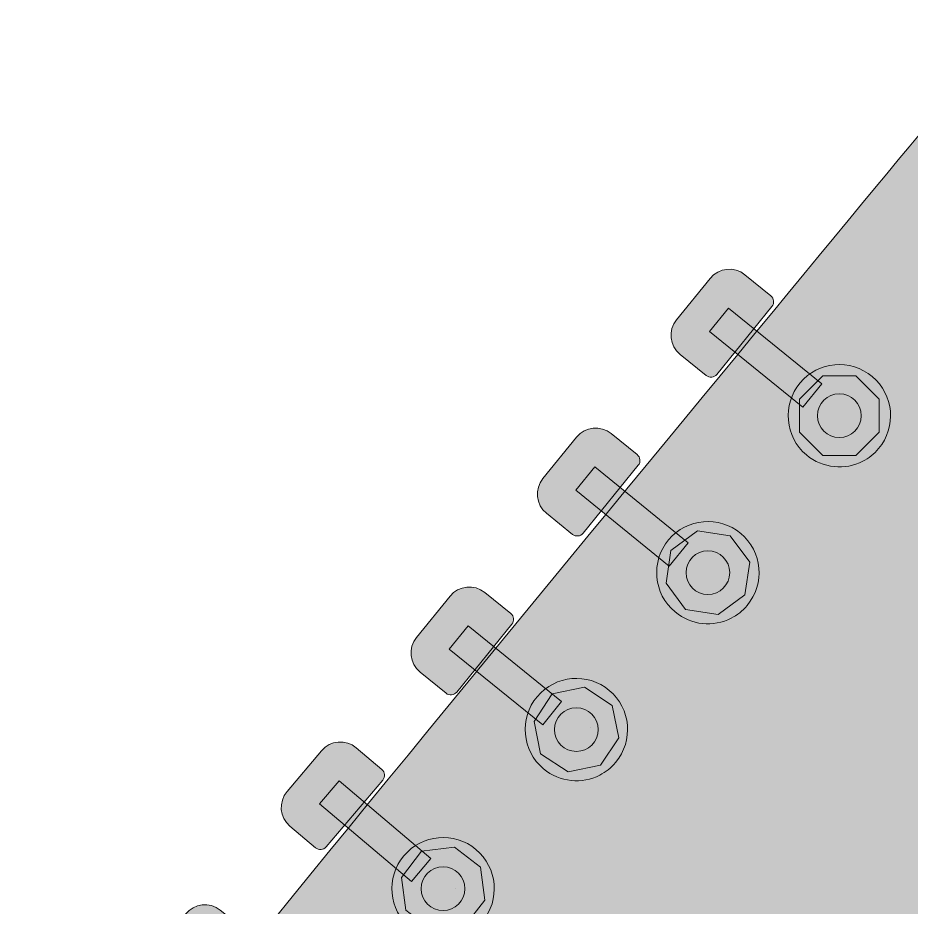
# Model space of a CAD drawing. Header units: millimetres. Extents: x -1358 to 1584, y -714 to 655.
# Drawn here: x 1405.9 to 1465.2, y 595.9 to 655 of the extents above; entities that cross this region are included whole.
import ezdxf

# ---------------------------------------------------------------- set-up
doc = ezdxf.new("R2010")
doc.units = ezdxf.units.MM
doc.header["$MEASUREMENT"] = 0
doc.layers.add('finished guitar', color=7, linetype='Continuous')

# ---------------------------------------------------------------- blocks, each defined once
blk = doc.blocks.new('block 29')
at = {"layer": 'finished guitar', "true_color": 0xffffff}
h = blk.add_hatch(color=7, dxfattribs=at)
h.dxf.hatch_style = 2
edge = h.paths.add_edge_path()
edge.add_spline(control_points=[(1415.069, 590.362), (1415.069, 590.362), (1416.809, 588.982), (1416.809, 588.982), (1417.027, 588.808), (1417.345, 588.845), (1417.518, 589.063), (1417.518, 589.063), (1421.133, 593.619), (1421.133, 593.619), (1421.306, 593.837), (1421.269, 594.154), (1421.051, 594.327), (1421.051, 594.327), (1419.311, 595.708), (1419.311, 595.708), (1418.601, 596.271), (1417.568, 596.152), (1417.004, 595.442), (1417.004, 595.442), (1414.804, 592.669), (1414.804, 592.669), (1414.24, 591.959), (1414.359, 590.926), (1415.069, 590.362)], knot_values=[0, 0, 0, 0, 1, 1, 1, 2, 2, 2, 3, 3, 3, 4, 4, 4, 5, 5, 5, 6, 6, 6, 7, 7, 7, 8, 8, 8, 8], degree=3, periodic=1)
h = blk.add_hatch(color=7, dxfattribs=at)
h.dxf.hatch_style = 2
h.paths.add_polyline_path([(1416.993, 591.914), (1423.255, 586.945), (1424.499, 588.513), (1418.237, 593.482)])
at = {"layer": 'finished guitar', "lineweight": 0}
blk.add_lwpolyline([(1416.993, 591.914), (1423.255, 586.945), (1424.499, 588.513), (1418.237, 593.482), (1416.993, 591.914)], dxfattribs=at)
blk.add_open_spline([(1415.069, 590.362), (1415.069, 590.362), (1416.809, 588.982), (1416.809, 588.982), (1417.027, 588.808), (1417.345, 588.845), (1417.518, 589.063), (1417.518, 589.063), (1421.133, 593.619), (1421.133, 593.619), (1421.306, 593.837), (1421.269, 594.154), (1421.051, 594.327), (1421.051, 594.327), (1419.311, 595.708), (1419.311, 595.708), (1418.601, 596.271), (1417.568, 596.152), (1417.004, 595.442), (1417.004, 595.442), (1414.804, 592.669), (1414.804, 592.669), (1414.24, 591.959), (1414.359, 590.926), (1415.069, 590.362)], degree=3, knots=[0, 0, 0, 0, 1, 1, 1, 2, 2, 2, 3, 3, 3, 4, 4, 4, 5, 5, 5, 6, 6, 6, 7, 7, 7, 8, 8, 8, 8], dxfattribs=at)
blk = doc.blocks.new('block 30')
at = {"layer": 'finished guitar', "true_color": 0xffffff}
h = blk.add_hatch(color=7, dxfattribs=at)
h.dxf.hatch_style = 2
edge = h.paths.add_edge_path()
edge.add_spline(control_points=[(1423.944, 601.286), (1423.944, 601.286), (1425.641, 599.853), (1425.641, 599.853), (1425.854, 599.673), (1426.172, 599.7), (1426.351, 599.912), (1426.351, 599.912), (1430.105, 604.354), (1430.105, 604.354), (1430.285, 604.567), (1430.258, 604.885), (1430.045, 605.065), (1430.045, 605.065), (1428.349, 606.499), (1428.349, 606.499), (1427.656, 607.084), (1426.62, 606.997), (1426.035, 606.304), (1426.035, 606.304), (1423.75, 603.6), (1423.75, 603.6), (1423.165, 602.908), (1423.252, 601.872), (1423.944, 601.286)], knot_values=[0, 0, 0, 0, 1, 1, 1, 2, 2, 2, 3, 3, 3, 4, 4, 4, 5, 5, 5, 6, 6, 6, 7, 7, 7, 8, 8, 8, 8], degree=3, periodic=1)
h = blk.add_hatch(color=7, dxfattribs=at)
h.dxf.hatch_style = 2
h.paths.add_polyline_path([(1425.914, 602.778), (1432.021, 597.618), (1433.313, 599.147), (1427.206, 604.307)])
at = {"layer": 'finished guitar', "lineweight": 0}
blk.add_lwpolyline([(1425.914, 602.778), (1432.021, 597.618), (1433.313, 599.147), (1427.206, 604.307), (1425.914, 602.778)], dxfattribs=at)
blk.add_open_spline([(1423.944, 601.286), (1423.944, 601.286), (1425.641, 599.853), (1425.641, 599.853), (1425.854, 599.673), (1426.172, 599.7), (1426.351, 599.912), (1426.351, 599.912), (1430.105, 604.354), (1430.105, 604.354), (1430.285, 604.567), (1430.258, 604.885), (1430.045, 605.065), (1430.045, 605.065), (1428.349, 606.499), (1428.349, 606.499), (1427.656, 607.084), (1426.62, 606.997), (1426.035, 606.304), (1426.035, 606.304), (1423.75, 603.6), (1423.75, 603.6), (1423.165, 602.908), (1423.252, 601.872), (1423.944, 601.286)], degree=3, knots=[0, 0, 0, 0, 1, 1, 1, 2, 2, 2, 3, 3, 3, 4, 4, 4, 5, 5, 5, 6, 6, 6, 7, 7, 7, 8, 8, 8, 8], dxfattribs=at)
blk = doc.blocks.new('block 31')
at = {"layer": 'finished guitar', "true_color": 0xffffff}
h = blk.add_hatch(color=7, dxfattribs=at)
h.dxf.hatch_style = 2
edge = h.paths.add_edge_path()
edge.add_spline(control_points=[(1432.59, 611.53), (1432.59, 611.53), (1434.314, 610.13), (1434.314, 610.13), (1434.53, 609.955), (1434.848, 609.988), (1435.023, 610.204), (1435.023, 610.204), (1438.689, 614.719), (1438.689, 614.719), (1438.864, 614.935), (1438.832, 615.252), (1438.615, 615.428), (1438.615, 615.428), (1436.891, 616.828), (1436.891, 616.828), (1436.187, 617.399), (1435.153, 617.292), (1434.581, 616.588), (1434.581, 616.588), (1432.35, 613.84), (1432.35, 613.84), (1431.778, 613.136), (1431.886, 612.102), (1432.59, 611.53)], knot_values=[0, 0, 0, 0, 1, 1, 1, 2, 2, 2, 3, 3, 3, 4, 4, 4, 5, 5, 5, 6, 6, 6, 7, 7, 7, 8, 8, 8, 8], degree=3, periodic=1)
h = blk.add_hatch(color=7, dxfattribs=at)
h.dxf.hatch_style = 2
h.paths.add_polyline_path([(1434.53, 613.061), (1440.736, 608.021), (1441.998, 609.575), (1435.792, 614.615)])
at = {"layer": 'finished guitar', "lineweight": 0}
blk.add_lwpolyline([(1434.53, 613.061), (1440.736, 608.021), (1441.998, 609.575), (1435.792, 614.615), (1434.53, 613.061)], dxfattribs=at)
blk.add_open_spline([(1432.59, 611.53), (1432.59, 611.53), (1434.314, 610.13), (1434.314, 610.13), (1434.53, 609.955), (1434.848, 609.988), (1435.023, 610.204), (1435.023, 610.204), (1438.689, 614.719), (1438.689, 614.719), (1438.864, 614.935), (1438.832, 615.252), (1438.615, 615.428), (1438.615, 615.428), (1436.891, 616.828), (1436.891, 616.828), (1436.187, 617.399), (1435.153, 617.292), (1434.581, 616.588), (1434.581, 616.588), (1432.35, 613.84), (1432.35, 613.84), (1431.778, 613.136), (1431.886, 612.102), (1432.59, 611.53)], degree=3, knots=[0, 0, 0, 0, 1, 1, 1, 2, 2, 2, 3, 3, 3, 4, 4, 4, 5, 5, 5, 6, 6, 6, 7, 7, 7, 8, 8, 8, 8], dxfattribs=at)
blk = doc.blocks.new('block 32')
at = {"layer": 'finished guitar', "true_color": 0xffffff}
h = blk.add_hatch(color=7, dxfattribs=at)
h.dxf.hatch_style = 2
edge = h.paths.add_edge_path()
edge.add_spline(control_points=[(1440.991, 622.092), (1440.991, 622.092), (1442.715, 620.692), (1442.715, 620.692), (1442.932, 620.517), (1443.249, 620.55), (1443.425, 620.766), (1443.425, 620.766), (1447.09, 625.28), (1447.09, 625.28), (1447.266, 625.497), (1447.233, 625.814), (1447.017, 625.99), (1447.017, 625.99), (1445.292, 627.39), (1445.292, 627.39), (1444.588, 627.961), (1443.554, 627.854), (1442.983, 627.15), (1442.983, 627.15), (1440.751, 624.402), (1440.751, 624.402), (1440.18, 623.698), (1440.287, 622.664), (1440.991, 622.092)], knot_values=[0, 0, 0, 0, 1, 1, 1, 2, 2, 2, 3, 3, 3, 4, 4, 4, 5, 5, 5, 6, 6, 6, 7, 7, 7, 8, 8, 8, 8], degree=3, periodic=1)
h = blk.add_hatch(color=7, dxfattribs=at)
h.dxf.hatch_style = 2
h.paths.add_polyline_path([(1442.931, 623.623), (1449.138, 618.583), (1450.4, 620.137), (1444.193, 625.176)])
at = {"layer": 'finished guitar', "lineweight": 0}
blk.add_lwpolyline([(1442.931, 623.623), (1449.138, 618.583), (1450.4, 620.137), (1444.193, 625.176), (1442.931, 623.623)], dxfattribs=at)
blk.add_open_spline([(1440.991, 622.092), (1440.991, 622.092), (1442.715, 620.692), (1442.715, 620.692), (1442.932, 620.517), (1443.249, 620.55), (1443.425, 620.766), (1443.425, 620.766), (1447.09, 625.28), (1447.09, 625.28), (1447.266, 625.497), (1447.233, 625.814), (1447.017, 625.99), (1447.017, 625.99), (1445.292, 627.39), (1445.292, 627.39), (1444.588, 627.961), (1443.554, 627.854), (1442.983, 627.15), (1442.983, 627.15), (1440.751, 624.402), (1440.751, 624.402), (1440.18, 623.698), (1440.287, 622.664), (1440.991, 622.092)], degree=3, knots=[0, 0, 0, 0, 1, 1, 1, 2, 2, 2, 3, 3, 3, 4, 4, 4, 5, 5, 5, 6, 6, 6, 7, 7, 7, 8, 8, 8, 8], dxfattribs=at)
blk = doc.blocks.new('block 33')
at = {"layer": 'finished guitar', "true_color": 0xffffff}
h = blk.add_hatch(color=7, dxfattribs=at)
h.dxf.hatch_style = 2
edge = h.paths.add_edge_path()
edge.add_spline(control_points=[(1449.873, 632.654), (1449.873, 632.654), (1451.597, 631.254), (1451.597, 631.254), (1451.813, 631.078), (1452.131, 631.111), (1452.306, 631.328), (1452.306, 631.328), (1455.972, 635.842), (1455.972, 635.842), (1456.147, 636.058), (1456.115, 636.376), (1455.898, 636.551), (1455.898, 636.551), (1454.174, 637.952), (1454.174, 637.952), (1453.47, 638.523), (1452.436, 638.416), (1451.864, 637.712), (1451.864, 637.712), (1449.633, 634.964), (1449.633, 634.964), (1449.061, 634.26), (1449.169, 633.226), (1449.873, 632.654)], knot_values=[0, 0, 0, 0, 1, 1, 1, 2, 2, 2, 3, 3, 3, 4, 4, 4, 5, 5, 5, 6, 6, 6, 7, 7, 7, 8, 8, 8, 8], degree=3, periodic=1)
h = blk.add_hatch(color=7, dxfattribs=at)
h.dxf.hatch_style = 2
h.paths.add_polyline_path([(1451.813, 634.184), (1458.019, 629.145), (1459.281, 630.699), (1453.075, 635.738)])
at = {"layer": 'finished guitar', "lineweight": 0}
blk.add_lwpolyline([(1451.813, 634.184), (1458.019, 629.145), (1459.281, 630.699), (1453.075, 635.738), (1451.813, 634.184)], dxfattribs=at)
blk.add_open_spline([(1449.873, 632.654), (1449.873, 632.654), (1451.597, 631.254), (1451.597, 631.254), (1451.813, 631.078), (1452.131, 631.111), (1452.306, 631.328), (1452.306, 631.328), (1455.972, 635.842), (1455.972, 635.842), (1456.147, 636.058), (1456.115, 636.376), (1455.898, 636.551), (1455.898, 636.551), (1454.174, 637.952), (1454.174, 637.952), (1453.47, 638.523), (1452.436, 638.416), (1451.864, 637.712), (1451.864, 637.712), (1449.633, 634.964), (1449.633, 634.964), (1449.061, 634.26), (1449.169, 633.226), (1449.873, 632.654)], degree=3, knots=[0, 0, 0, 0, 1, 1, 1, 2, 2, 2, 3, 3, 3, 4, 4, 4, 5, 5, 5, 6, 6, 6, 7, 7, 7, 8, 8, 8, 8], dxfattribs=at)
blk = doc.blocks.new('block 34')
at = {"layer": 'finished guitar', "true_color": 0x031ca6}
h = blk.add_hatch(color=164, dxfattribs=at)
edge = h.paths.add_edge_path()
edge.add_spline(control_points=[(1458.267, 625.97), (1458.267, 625.97), (1458.267, 625.97), (1458.267, 625.97), (1456.827, 627.176), (1456.637, 629.322), (1457.843, 630.762), (1457.843, 630.762), (1457.843, 630.762), (1457.843, 630.762), (1459.05, 632.203), (1461.195, 632.393), (1462.636, 631.186), (1462.636, 631.186), (1462.636, 631.186), (1462.636, 631.186), (1464.076, 629.98), (1464.266, 627.834), (1463.06, 626.394), (1463.06, 626.394), (1463.06, 626.394), (1463.06, 626.394), (1462.758, 626.034), (1462.398, 625.752), (1462.005, 625.55), (1460.825, 624.945), (1459.348, 625.065), (1458.267, 625.97)], knot_values=[0, 0, 0, 0, 1, 1, 1, 2, 2, 2, 3, 3, 3, 4, 4, 4, 5, 5, 5, 6, 6, 6, 7, 7, 7, 8, 8, 8, 9, 9, 9, 9], degree=3, periodic=1)
h = blk.add_hatch(color=164, dxfattribs=at)
edge = h.paths.add_edge_path()
edge.add_spline(control_points=[(1449.53, 615.536), (1449.53, 615.536), (1449.53, 615.536), (1449.53, 615.536), (1448.089, 616.743), (1447.899, 618.889), (1449.106, 620.329), (1449.106, 620.329), (1449.106, 620.329), (1449.106, 620.329), (1450.312, 621.77), (1452.458, 621.959), (1453.898, 620.753), (1453.898, 620.753), (1453.898, 620.753), (1453.898, 620.753), (1455.339, 619.547), (1455.529, 617.401), (1454.322, 615.96), (1454.322, 615.96), (1454.322, 615.96), (1454.322, 615.96), (1454.021, 615.6), (1453.661, 615.318), (1453.267, 615.117), (1452.087, 614.512), (1450.61, 614.632), (1449.53, 615.536)], knot_values=[0, 0, 0, 0, 1, 1, 1, 2, 2, 2, 3, 3, 3, 4, 4, 4, 5, 5, 5, 6, 6, 6, 7, 7, 7, 8, 8, 8, 9, 9, 9, 9], degree=3, periodic=1)
h = blk.add_hatch(color=164, dxfattribs=at)
edge = h.paths.add_edge_path()
edge.add_spline(control_points=[(1440.792, 605.103), (1440.792, 605.103), (1440.792, 605.103), (1440.792, 605.103), (1439.352, 606.309), (1439.162, 608.455), (1440.368, 609.896), (1440.368, 609.896), (1440.368, 609.896), (1440.368, 609.896), (1441.575, 611.336), (1443.721, 611.526), (1445.161, 610.32), (1445.161, 610.32), (1445.161, 610.32), (1445.161, 610.32), (1446.602, 609.113), (1446.791, 606.968), (1445.585, 605.527), (1445.585, 605.527), (1445.585, 605.527), (1445.585, 605.527), (1445.283, 605.167), (1444.923, 604.885), (1444.53, 604.683), (1443.35, 604.079), (1441.873, 604.198), (1440.792, 605.103)], knot_values=[0, 0, 0, 0, 1, 1, 1, 2, 2, 2, 3, 3, 3, 4, 4, 4, 5, 5, 5, 6, 6, 6, 7, 7, 7, 8, 8, 8, 9, 9, 9, 9], degree=3, periodic=1)
h = blk.add_hatch(color=164, dxfattribs=at)
edge = h.paths.add_edge_path()
edge.add_spline(control_points=[(1431.932, 594.523), (1431.932, 594.523), (1431.932, 594.523), (1431.932, 594.523), (1430.492, 595.73), (1430.302, 597.876), (1431.508, 599.316), (1431.508, 599.316), (1431.508, 599.316), (1431.508, 599.316), (1432.715, 600.757), (1434.861, 600.946), (1436.301, 599.74), (1436.301, 599.74), (1436.301, 599.74), (1436.301, 599.74), (1437.742, 598.534), (1437.931, 596.388), (1436.725, 594.947), (1436.725, 594.947), (1436.725, 594.947), (1436.725, 594.947), (1436.423, 594.587), (1436.063, 594.305), (1435.67, 594.104), (1434.49, 593.499), (1433.013, 593.619), (1431.932, 594.523)], knot_values=[0, 0, 0, 0, 1, 1, 1, 2, 2, 2, 3, 3, 3, 4, 4, 4, 5, 5, 5, 6, 6, 6, 7, 7, 7, 8, 8, 8, 9, 9, 9, 9], degree=3, periodic=1)
at = {"layer": 'finished guitar', "lineweight": 0}
for points in [[(1458.267, 625.97), (1458.267, 625.97), (1458.267, 625.97), (1458.267, 625.97), (1456.827, 627.176), (1456.637, 629.322), (1457.843, 630.762), (1457.843, 630.762), (1457.843, 630.762), (1457.843, 630.762), (1459.05, 632.203), (1461.195, 632.393), (1462.636, 631.186), (1462.636, 631.186), (1462.636, 631.186), (1462.636, 631.186), (1464.076, 629.98), (1464.266, 627.834), (1463.06, 626.394), (1463.06, 626.394), (1463.06, 626.394), (1463.06, 626.394), (1462.758, 626.034), (1462.398, 625.752), (1462.005, 625.55), (1460.825, 624.945), (1459.348, 625.065), (1458.267, 625.97)], [(1449.53, 615.536), (1449.53, 615.536), (1449.53, 615.536), (1449.53, 615.536), (1448.089, 616.743), (1447.899, 618.889), (1449.106, 620.329), (1449.106, 620.329), (1449.106, 620.329), (1449.106, 620.329), (1450.312, 621.77), (1452.458, 621.959), (1453.898, 620.753), (1453.898, 620.753), (1453.898, 620.753), (1453.898, 620.753), (1455.339, 619.547), (1455.529, 617.401), (1454.322, 615.96), (1454.322, 615.96), (1454.322, 615.96), (1454.322, 615.96), (1454.021, 615.6), (1453.661, 615.318), (1453.267, 615.117), (1452.087, 614.512), (1450.61, 614.632), (1449.53, 615.536)], [(1440.792, 605.103), (1440.792, 605.103), (1440.792, 605.103), (1440.792, 605.103), (1439.352, 606.309), (1439.162, 608.455), (1440.368, 609.896), (1440.368, 609.896), (1440.368, 609.896), (1440.368, 609.896), (1441.575, 611.336), (1443.721, 611.526), (1445.161, 610.32), (1445.161, 610.32), (1445.161, 610.32), (1445.161, 610.32), (1446.602, 609.113), (1446.791, 606.968), (1445.585, 605.527), (1445.585, 605.527), (1445.585, 605.527), (1445.585, 605.527), (1445.283, 605.167), (1444.923, 604.885), (1444.53, 604.683), (1443.35, 604.079), (1441.873, 604.198), (1440.792, 605.103)], [(1431.932, 594.523), (1431.932, 594.523), (1431.932, 594.523), (1431.932, 594.523), (1430.492, 595.73), (1430.302, 597.876), (1431.508, 599.316), (1431.508, 599.316), (1431.508, 599.316), (1431.508, 599.316), (1432.715, 600.757), (1434.861, 600.946), (1436.301, 599.74), (1436.301, 599.74), (1436.301, 599.74), (1436.301, 599.74), (1437.742, 598.534), (1437.931, 596.388), (1436.725, 594.947), (1436.725, 594.947), (1436.725, 594.947), (1436.725, 594.947), (1436.423, 594.587), (1436.063, 594.305), (1435.67, 594.104), (1434.49, 593.499), (1433.013, 593.619), (1431.932, 594.523)]]:
    blk.add_open_spline(points, degree=3, knots=[0, 0, 0, 0, 1, 1, 1, 2, 2, 2, 3, 3, 3, 4, 4, 4, 5, 5, 5, 6, 6, 6, 7, 7, 7, 8, 8, 8, 9, 9, 9, 9], dxfattribs=at)
blk = doc.blocks.new('block 35')
at = {"layer": 'finished guitar', "true_color": 0x06182d}
for points in [[(1459.355, 625.932), (1457.805, 627.482), (1457.805, 629.674), (1459.355, 631.225), (1461.548, 631.225), (1463.098, 629.674), (1463.098, 627.482), (1461.548, 625.932)], [(1448.934, 617.456), (1449.261, 619.624), (1451.025, 620.925), (1453.193, 620.598), (1454.495, 618.833), (1454.167, 616.666), (1452.403, 615.364), (1450.235, 615.692)], [(1442.43, 604.899), (1440.602, 606.109), (1440.165, 608.258), (1441.375, 610.086), (1443.523, 610.523), (1445.352, 609.313), (1445.789, 607.165), (1444.579, 605.337)], [(1432.694, 599.618), (1434.868, 599.896), (1436.603, 598.555), (1436.881, 596.38), (1435.54, 594.646), (1433.365, 594.368), (1431.631, 595.709), (1431.353, 597.883)], [(1428.071, 587.905), (1428.103, 585.713), (1426.575, 584.141), (1424.382, 584.11), (1422.81, 585.638), (1422.779, 587.83), (1424.307, 589.402), (1426.499, 589.433)], [(1419.095, 574.786), (1417.331, 573.485), (1415.163, 573.812), (1413.861, 575.576), (1414.189, 577.744), (1415.953, 579.046), (1418.121, 578.718), (1419.423, 576.954)]]:
    blk.add_hatch(color=168, dxfattribs=at).paths.add_polyline_path(points)
at = {"layer": 'finished guitar', "lineweight": 0}
for points in [[(1459.355, 625.932), (1457.805, 627.482), (1457.805, 629.674), (1459.355, 631.225), (1461.548, 631.225), (1463.098, 629.674), (1463.098, 627.482), (1461.548, 625.932), (1459.355, 625.932)], [(1448.934, 617.456), (1449.261, 619.624), (1451.025, 620.925), (1453.193, 620.598), (1454.495, 618.833), (1454.167, 616.666), (1452.403, 615.364), (1450.235, 615.692), (1448.934, 617.456)], [(1442.43, 604.899), (1440.602, 606.109), (1440.165, 608.258), (1441.375, 610.086), (1443.523, 610.523), (1445.352, 609.313), (1445.789, 607.165), (1444.579, 605.337), (1442.43, 604.899)], [(1432.694, 599.618), (1434.868, 599.896), (1436.603, 598.555), (1436.881, 596.38), (1435.54, 594.646), (1433.365, 594.368), (1431.631, 595.709), (1431.353, 597.883), (1432.694, 599.618)], [(1428.071, 587.905), (1428.103, 585.713), (1426.575, 584.141), (1424.382, 584.11), (1422.81, 585.638), (1422.779, 587.83), (1424.307, 589.402), (1426.499, 589.433), (1428.071, 587.905)], [(1419.095, 574.786), (1417.331, 573.485), (1415.163, 573.812), (1413.861, 575.576), (1414.189, 577.744), (1415.953, 579.046), (1418.121, 578.718), (1419.423, 576.954), (1419.095, 574.786)]]:
    blk.add_lwpolyline(points, dxfattribs=at)
blk = doc.blocks.new('block 27')
at = {"layer": 'finished guitar'}
for name in ['block 33', 'block 34', 'block 35', 'block 32', 'block 31', 'block 30', 'block 29']:
    blk.add_blockref(name, (0, 0), dxfattribs=at)
blk = doc.blocks.new('block 9')
at = {"layer": 'finished guitar', "true_color": 0xffffff}
h = blk.add_hatch(color=7, dxfattribs=at)
edge = h.paths.add_edge_path()
edge.add_spline(control_points=[(1421.232, 552.657), (1415.399, 559.825), (1410.863, 564.306), (1406.938, 570.245), (1405.859, 571.877), (1405.93, 574.01), (1407.131, 575.553), (1418.62, 590.313), (1469.101, 651.318), (1469.101, 651.318), (1475.576, 655.031), (1483.914, 655.031), (1490.419, 651.318), (1501.444, 644.216), (1494.664, 638.308), (1492.557, 634.296), (1490.419, 630.312), (1451.021, 564.829), (1449.921, 560.574), (1449.891, 555.994), (1449.743, 546.987), (1449.743, 546.987), (1449.743, 546.987), (1421.164, 546.987), (1421.164, 546.987)], knot_values=[0, 0, 0, 0, 0.352778, 0.352778, 0.352778, 0.705556, 0.705556, 0.705556, 1.058333, 1.058333, 1.058333, 1.411111, 1.411111, 1.411111, 1.763889, 1.763889, 1.763889, 2.116667, 2.116667, 2.116667, 2.469444, 2.469444, 2.469444, 2.822222, 2.822222, 2.822222, 2.822222], degree=3, periodic=0)
edge.add_line((1421.164, 546.987), (1421.232, 552.657))
at = {"layer": 'finished guitar', "lineweight": 0}
blk.add_open_spline([(1421.232, 552.657), (1415.399, 559.825), (1410.863, 564.306), (1406.938, 570.245), (1405.859, 571.877), (1405.93, 574.01), (1407.131, 575.553), (1418.62, 590.313), (1469.101, 651.318), (1469.101, 651.318), (1475.576, 655.031), (1483.914, 655.031), (1490.419, 651.318), (1501.444, 644.216), (1494.664, 638.308), (1492.557, 634.296), (1490.419, 630.312), (1451.021, 564.829), (1449.921, 560.574), (1449.891, 555.994), (1449.743, 546.987), (1449.743, 546.987), (1449.743, 546.987), (1421.164, 546.987), (1421.164, 546.987)], degree=3, knots=[0, 0, 0, 0, 1, 1, 1, 2, 2, 2, 3, 3, 3, 4, 4, 4, 5, 5, 5, 6, 6, 6, 7, 7, 7, 8, 8, 8, 8], dxfattribs=at)
at = {"layer": 'finished guitar'}
blk.add_blockref('block 27', (0, 0), dxfattribs=at)
blk = doc.blocks.new('block 80')
at = {"layer": 'finished guitar', "color": 250, "lineweight": 70, "true_color": 0x333333}
blk.add_lwpolyline([(1443.901, 607.855), (1443.901, 607.855)], dxfattribs=at)
at = {"layer": 'finished guitar', "color": 250, "lineweight": 80, "true_color": 0x333333}
blk.add_lwpolyline([(1434.958, 597.132), (1434.958, 597.132)], dxfattribs=at)
blk = doc.blocks.new('block 81')
at = {"layer": 'finished guitar', "true_color": 0xffffff}
h = blk.add_hatch(color=7, dxfattribs=at)
edge = h.paths.add_edge_path()
edge.add_spline(control_points=[(1461.904, 628.578), (1461.904, 627.776), (1461.254, 627.125), (1460.451, 627.125), (1459.649, 627.125), (1458.999, 627.776), (1458.999, 628.578), (1458.999, 629.38), (1459.649, 630.031), (1460.451, 630.031), (1461.254, 630.031), (1461.904, 629.38), (1461.904, 628.578)], knot_values=[0, 0, 0, 0, 1, 1, 1, 2, 2, 2, 3, 3, 3, 4, 4, 4, 4], degree=3, periodic=1)
h = blk.add_hatch(color=7, dxfattribs=at)
edge = h.paths.add_edge_path()
edge.add_spline(control_points=[(1453.167, 618.145), (1453.167, 617.342), (1452.516, 616.692), (1451.714, 616.692), (1450.912, 616.692), (1450.261, 617.342), (1450.261, 618.145), (1450.261, 618.947), (1450.912, 619.597), (1451.714, 619.597), (1452.516, 619.597), (1453.167, 618.947), (1453.167, 618.145)], knot_values=[0, 0, 0, 0, 1, 1, 1, 2, 2, 2, 3, 3, 3, 4, 4, 4, 4], degree=3, periodic=1)
h = blk.add_hatch(color=7, dxfattribs=at)
edge = h.paths.add_edge_path()
edge.add_spline(control_points=[(1444.429, 607.711), (1444.429, 606.909), (1443.779, 606.259), (1442.977, 606.259), (1442.174, 606.259), (1441.524, 606.909), (1441.524, 607.711), (1441.524, 608.514), (1442.174, 609.164), (1442.977, 609.164), (1443.779, 609.164), (1444.429, 608.514), (1444.429, 607.711)], knot_values=[0, 0, 0, 0, 1, 1, 1, 2, 2, 2, 3, 3, 3, 4, 4, 4, 4], degree=3, periodic=1)
h = blk.add_hatch(color=7, dxfattribs=at)
edge = h.paths.add_edge_path()
edge.add_spline(control_points=[(1435.569, 597.132), (1435.569, 596.329), (1434.919, 595.679), (1434.117, 595.679), (1433.315, 595.679), (1432.664, 596.329), (1432.664, 597.132), (1432.664, 597.934), (1433.315, 598.584), (1434.117, 598.584), (1434.919, 598.584), (1435.569, 597.934), (1435.569, 597.132)], knot_values=[0, 0, 0, 0, 1, 1, 1, 2, 2, 2, 3, 3, 3, 4, 4, 4, 4], degree=3, periodic=1)
h = blk.add_hatch(color=7, dxfattribs=at)
edge = h.paths.add_edge_path()
edge.add_spline(control_points=[(1426.893, 586.772), (1426.893, 585.969), (1426.243, 585.319), (1425.441, 585.319), (1424.638, 585.319), (1423.988, 585.969), (1423.988, 586.772), (1423.988, 587.574), (1424.638, 588.224), (1425.441, 588.224), (1426.243, 588.224), (1426.893, 587.574), (1426.893, 586.772)], knot_values=[0, 0, 0, 0, 1, 1, 1, 2, 2, 2, 3, 3, 3, 4, 4, 4, 4], degree=3, periodic=1)
h = blk.add_hatch(color=7, dxfattribs=at)
edge = h.paths.add_edge_path()
edge.add_spline(control_points=[(1418.095, 576.265), (1418.095, 575.463), (1417.444, 574.812), (1416.642, 574.812), (1415.84, 574.812), (1415.189, 575.463), (1415.189, 576.265), (1415.189, 577.067), (1415.84, 577.718), (1416.642, 577.718), (1417.444, 577.718), (1418.095, 577.067), (1418.095, 576.265)], knot_values=[0, 0, 0, 0, 1, 1, 1, 2, 2, 2, 3, 3, 3, 4, 4, 4, 4], degree=3, periodic=1)
at = {"layer": 'finished guitar', "lineweight": 0}
for points in [[(1461.904, 628.578), (1461.904, 627.776), (1461.254, 627.125), (1460.451, 627.125), (1459.649, 627.125), (1458.999, 627.776), (1458.999, 628.578), (1458.999, 629.38), (1459.649, 630.031), (1460.451, 630.031), (1461.254, 630.031), (1461.904, 629.38), (1461.904, 628.578)], [(1453.167, 618.145), (1453.167, 617.342), (1452.516, 616.692), (1451.714, 616.692), (1450.912, 616.692), (1450.261, 617.342), (1450.261, 618.145), (1450.261, 618.947), (1450.912, 619.597), (1451.714, 619.597), (1452.516, 619.597), (1453.167, 618.947), (1453.167, 618.145)], [(1444.429, 607.711), (1444.429, 606.909), (1443.779, 606.259), (1442.977, 606.259), (1442.174, 606.259), (1441.524, 606.909), (1441.524, 607.711), (1441.524, 608.514), (1442.174, 609.164), (1442.977, 609.164), (1443.779, 609.164), (1444.429, 608.514), (1444.429, 607.711)], [(1435.569, 597.132), (1435.569, 596.329), (1434.919, 595.679), (1434.117, 595.679), (1433.315, 595.679), (1432.664, 596.329), (1432.664, 597.132), (1432.664, 597.934), (1433.315, 598.584), (1434.117, 598.584), (1434.919, 598.584), (1435.569, 597.934), (1435.569, 597.132)], [(1426.893, 586.772), (1426.893, 585.969), (1426.243, 585.319), (1425.441, 585.319), (1424.638, 585.319), (1423.988, 585.969), (1423.988, 586.772), (1423.988, 587.574), (1424.638, 588.224), (1425.441, 588.224), (1426.243, 588.224), (1426.893, 587.574), (1426.893, 586.772)], [(1418.095, 576.265), (1418.095, 575.463), (1417.444, 574.812), (1416.642, 574.812), (1415.84, 574.812), (1415.189, 575.463), (1415.189, 576.265), (1415.189, 577.067), (1415.84, 577.718), (1416.642, 577.718), (1417.444, 577.718), (1418.095, 577.067), (1418.095, 576.265)]]:
    blk.add_open_spline(points, degree=3, knots=[0, 0, 0, 0, 1, 1, 1, 2, 2, 2, 3, 3, 3, 4, 4, 4, 4], dxfattribs=at)
blk = doc.blocks.new('block 79')
at = {"layer": 'finished guitar'}
for name in ['block 81', 'block 80']:
    blk.add_blockref(name, (0, 0), dxfattribs=at)
blk = doc.blocks.new('block 2')
at = {"layer": 'finished guitar'}
for name in ['block 9', 'block 79']:
    blk.add_blockref(name, (0, 0), dxfattribs=at)

msp = doc.modelspace()

# ---------------------------------------------------------------- block references
at = {"layer": 'finished guitar'}
msp.add_blockref('block 2', (0, 0), dxfattribs=at)

doc.saveas('drawing.dxf')
